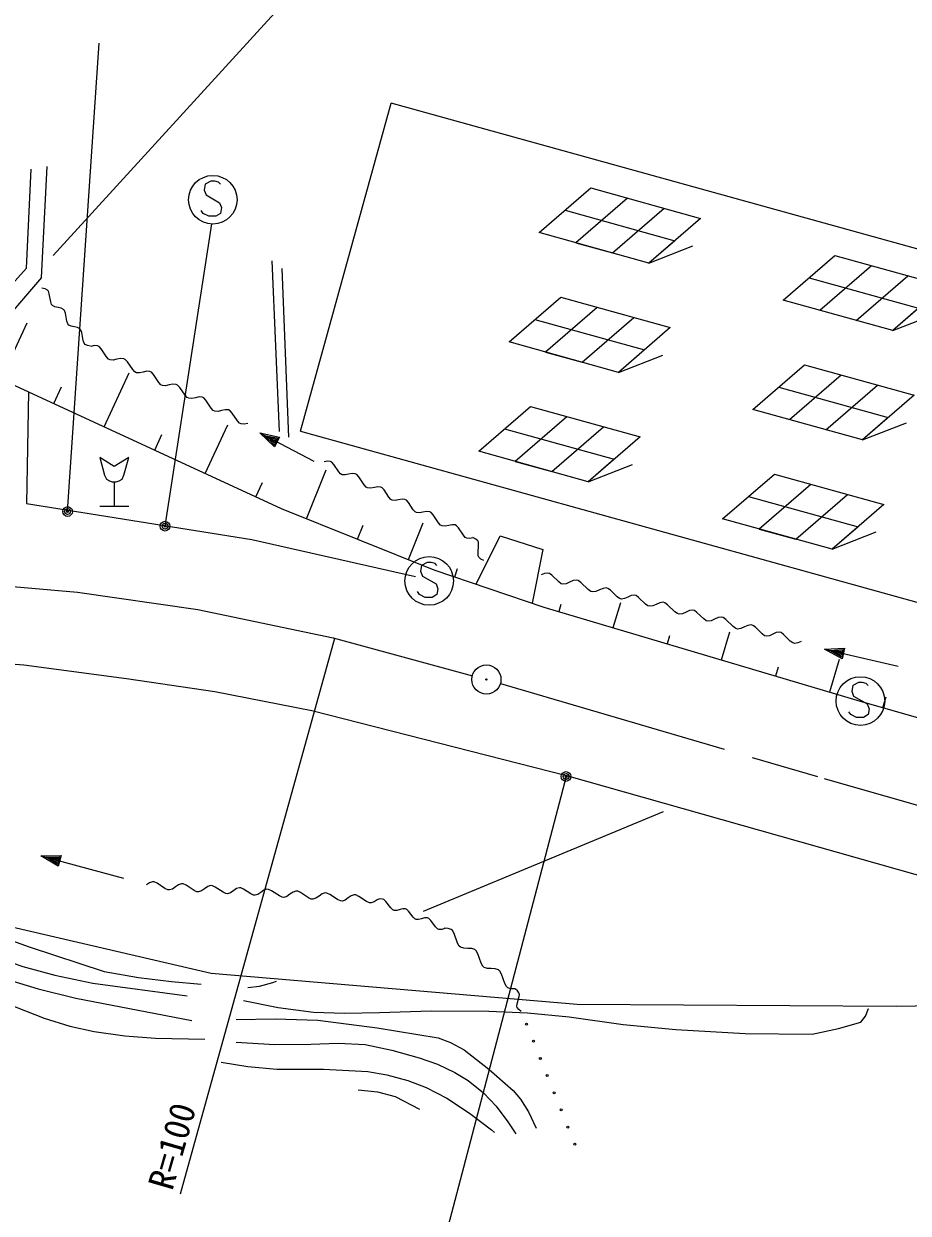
# Model space of a CAD drawing. Units: millimetres, scale not verified. Extents: x 40000 to 680000, y 20000 to 380000.
# Drawn here: x 340820 to 386334, y 271996 to 333158 of the extents above; entities that cross this region are included whole.
import ezdxf
from ezdxf.enums import TextEntityAlignment as Align

# ---------------------------------------------------------------- set-up
doc = ezdxf.new("R2010")
doc.units = ezdxf.units.MM
doc.header["$LTSCALE"] = 1000
doc.linetypes.add('CHAIN', pattern=[18.5, 12, -1.5, 3.5, -1.5])
for name, color, linetype, lineweight in [('M-BGD', 7, 'Continuous', 25), ('M-BGD-EXST', 7, 'Continuous', 25), ('M-BMK', 2, 'CHAIN', 13), ('M-BMK-SRVR', 3, 'Continuous', 25), ('M-STR-HTXT', 7, 'Continuous', 13), ('M-STR-STRC', 7, 'Continuous', 25)]:
    doc.layers.add(name, color=color, linetype=linetype, lineweight=lineweight)
doc.styles.add('ＭＳ ゴシック', font='')
doc.styles.get('ＭＳ ゴシック').set_extended_font_data('MS Gothic')

msp = doc.modelspace()

# ---------------------------------------------------------------- linework, layer by layer
at = {"layer": 'M-BGD'}
for p, q in [((355055, 312209), (359727, 329074)), ((422474, 311690), (359727, 329074)), ((340952, 320592), (341200, 325687)), ((341736, 320107), (342024, 325819)), ((371889, 324195), (369228, 321897)), ((371108, 321377), (373768, 323675)), ((369228, 321897), (371108, 321377)), ((329976, 308337), (340952, 320592)), ((353587, 320973), (353957, 312194)), ((354099, 320575), (354440, 311910)), ((384438, 320719), (381778, 318420)), ((341736, 320107), (330835, 307487)), ((383657, 317900), (386317, 320198)), ((341912, 319528), (341748, 319560)), ((342035, 319462), (341912, 319528)), ((342085, 319402), (342035, 319462)), ((342129, 319269), (342085, 319402)), ((342204, 318856), (342129, 319269)), ((342248, 318723), (342204, 318856)), ((342299, 318664), (342248, 318723)), ((342422, 318598), (342299, 318664)), ((342585, 318565), (342422, 318598)), ((342749, 318533), (342585, 318565)), ((342872, 318467), (342749, 318533)), ((342922, 318407), (342872, 318467)), ((342966, 318274), (342922, 318407)), ((343041, 317862), (342966, 318274)), ((370331, 318574), (367671, 316276)), ((369550, 315755), (372210, 318053)), ((339654, 314887), (340991, 317784)), ((343085, 317729), (343041, 317862)), ((343135, 317669), (343085, 317729)), ((343259, 317603), (343135, 317669)), ((343422, 317570), (343259, 317603)), ((343585, 317538), (343422, 317570)), ((343709, 317472), (343585, 317538)), ((343759, 317412), (343709, 317472)), ((343803, 317279), (343759, 317412)), ((343878, 316867), (343803, 317279)), ((343922, 316734), (343878, 316867)), ((343972, 316674), (343922, 316734)), ((344096, 316608), (343972, 316674)), ((344259, 316576), (344096, 316608)), ((344455, 316608), (344267, 316566)), ((344616, 316596), (344455, 316608)), ((344696, 316556), (344616, 316596)), ((344805, 316437), (344696, 316556)), ((345077, 316036), (344805, 316437)), ((367671, 316276), (369550, 315755)), ((345185, 315917), (345077, 316036)), ((345266, 315877), (345185, 315917)), ((345427, 315865), (345266, 315877)), ((345614, 315907), (345427, 315865)), ((345802, 315949), (345614, 315907)), ((345963, 315937), (345802, 315949)), ((346044, 315897), (345963, 315937)), ((346152, 315777), (346044, 315897)), ((346424, 315377), (346152, 315777)), ((338243, 315538), (341064, 314236)), ((344963, 312434), (346245, 315208)), ((346532, 315257), (346424, 315377)), ((346613, 315218), (346532, 315257)), ((346774, 315206), (346613, 315218)), ((346962, 315247), (346774, 315206)), ((347149, 315289), (346962, 315247)), ((347310, 315277), (347149, 315289)), ((347391, 315238), (347310, 315277)), ((347499, 315118), (347391, 315238)), ((347771, 314718), (347499, 315118)), ((382880, 315097), (380220, 312799)), ((342364, 313635), (342757, 314485)), ((347879, 314598), (347771, 314718)), ((347960, 314558), (347879, 314598)), ((348121, 314546), (347960, 314558)), ((348309, 314588), (348121, 314546)), ((348496, 314630), (348309, 314588)), ((348657, 314618), (348496, 314630)), ((348738, 314578), (348657, 314618)), ((348847, 314458), (348738, 314578)), ((349118, 314058), (348847, 314458)), ((382099, 312278), (384760, 314576)), ((341064, 314236), (340956, 308484)), ((341064, 314236), (354059, 308229)), ((349227, 313938), (349118, 314058)), ((349307, 313899), (349227, 313938)), ((349469, 313887), (349307, 313899)), ((349656, 313928), (349469, 313887)), ((349844, 313970), (349656, 313928)), ((350005, 313958), (349844, 313970)), ((350086, 313919), (350005, 313958)), ((350194, 313799), (350086, 313919)), ((350466, 313399), (350194, 313799)), ((350574, 313279), (350466, 313399)), ((350655, 313239), (350574, 313279)), ((350816, 313227), (350655, 313239)), ((351003, 313269), (350816, 313227)), ((351191, 313311), (351003, 313269)), ((351352, 313299), (351191, 313311)), ((351433, 313259), (351352, 313299)), ((351541, 313139), (351433, 313259)), ((350160, 310031), (351321, 312543)), ((351813, 312739), (351541, 313139)), ((351921, 312619), (351813, 312739)), ((352002, 312580), (351921, 312619)), ((352163, 312568), (352002, 312580)), ((352351, 312610), (352163, 312568)), ((368774, 312952), (366113, 310654)), ((347561, 311232), (347932, 312033)), ((352966, 312121), (353982, 311905)), ((353723, 311409), (352966, 312121)), ((352966, 312121), (355740, 310669)), ((353214, 311991), (353910, 311853)), ((353724, 311498), (353214, 311991)), ((355055, 312209), (418469, 294640)), ((367993, 310133), (370653, 312432)), ((353356, 311917), (353837, 311800)), ((353726, 311588), (353356, 311917)), ((353569, 311805), (353765, 311748)), ((353727, 311677), (353569, 311805)), ((353982, 311905), (353723, 311409)), ((353910, 311853), (353724, 311498)), ((353837, 311800), (353726, 311588)), ((353765, 311748), (353727, 311677)), ((344726, 310849), (344976, 309949)), ((345476, 310399), (344726, 310849)), ((346226, 310849), (345476, 310399)), ((345976, 309949), (346226, 310849)), ((355370, 307705), (356380, 310230)), ((356455, 310667), (356279, 310630)), ((356605, 310653), (356455, 310667)), ((356680, 310615), (356605, 310653)), ((356779, 310501), (356680, 310615)), ((357027, 310124), (356779, 310501)), ((357126, 310010), (357027, 310124)), ((366113, 310654), (367993, 310133)), ((344976, 309949), (345076, 309749)), ((345076, 309749), (345226, 309649)), ((345226, 309649), (345376, 309599)), ((345376, 309599), (345576, 309599)), ((345476, 309599), (345476, 308349)), ((345576, 309599), (345726, 309649)), ((345726, 309649), (345876, 309749)), ((345876, 309749), (345976, 309949)), ((352759, 308830), (353100, 309567)), ((357201, 309972), (357126, 310010)), ((357351, 309959), (357201, 309972)), ((357527, 309995), (357351, 309959)), ((357715, 310034), (357527, 309995)), ((357876, 310019), (357715, 310034)), ((357956, 309978), (357876, 310019)), ((358063, 309857), (357956, 309978)), ((358328, 309452), (358063, 309857)), ((358434, 309331), (358328, 309452)), ((358515, 309290), (358434, 309331)), ((358675, 309275), (358515, 309290)), ((358864, 309314), (358675, 309275)), ((359039, 309350), (358864, 309314)), ((359189, 309337), (359039, 309350)), ((359264, 309299), (359189, 309337)), ((359363, 309185), (359264, 309299)), ((359611, 308808), (359363, 309185)), ((381323, 309476), (378663, 307177)), ((380542, 306657), (383202, 308955)), ((340956, 308484), (352562, 306639)), ((344726, 308349), (346226, 308349)), ((359710, 308694), (359611, 308808)), ((359785, 308656), (359710, 308694)), ((359935, 308643), (359785, 308656)), ((360111, 308679), (359935, 308643)), ((360287, 308715), (360111, 308679)), ((360437, 308701), (360287, 308715)), ((360512, 308663), (360437, 308701)), ((360611, 308550), (360512, 308663)), ((360859, 308172), (360611, 308550)), ((354059, 308229), (361926, 305082)), ((360958, 308059), (360859, 308172)), ((361033, 308021), (360958, 308059)), ((361183, 308007), (361033, 308021)), ((361359, 308043), (361183, 308007)), ((361547, 308082), (361359, 308043)), ((361708, 308068), (361547, 308082)), ((361788, 308027), (361708, 308068)), ((361894, 307905), (361788, 308027)), ((362160, 307501), (361894, 307905)), ((357992, 306656), (358283, 307381)), ((360615, 305606), (361374, 307504)), ((362266, 307379), (362160, 307501)), ((362346, 307338), (362266, 307379)), ((362507, 307324), (362346, 307338)), ((362695, 307363), (362507, 307324)), ((362871, 307399), (362695, 307363)), ((363021, 307385), (362871, 307399)), ((363096, 307347), (363021, 307385)), ((363195, 307234), (363096, 307347)), ((363443, 306856), (363195, 307234)), ((378663, 307177), (380542, 306657)), ((352562, 306639), (360973, 304740)), ((363542, 306743), (363443, 306856)), ((363617, 306705), (363542, 306743)), ((363767, 306691), (363617, 306705)), ((363943, 306727), (363767, 306691)), ((364080, 306661), (363930, 306734)), ((364183, 306567), (364080, 306661)), ((364103, 304341), (365329, 306833)), ((364217, 306496), (364183, 306567)), ((364227, 306357), (364217, 306496)), ((365329, 306833), (367526, 306117)), ((364197, 305939), (364227, 306357)), ((364206, 305799), (364197, 305939)), ((367526, 306117), (366976, 303364)), ((364240, 305729), (364206, 305799)), ((364343, 305634), (364240, 305729)), ((364493, 305562), (364343, 305634)), ((361926, 305082), (367578, 303159)), ((362999, 304717), (363143, 305142)), ((367624, 304893), (367449, 304814)), ((367784, 304914), (367624, 304893)), ((367871, 304892), (367784, 304914)), ((368002, 304797), (367871, 304892)), ((368349, 304460), (368002, 304797)), ((368480, 304365), (368349, 304460)), ((368567, 304343), (368480, 304365)), ((368727, 304364), (368567, 304343)), ((368902, 304443), (368727, 304364)), ((369089, 304528), (368902, 304443)), ((369260, 304550), (369089, 304528)), ((369353, 304526), (369260, 304550)), ((369492, 304425), (369353, 304526)), ((369863, 304066), (369492, 304425)), ((370002, 303964), (369863, 304066)), ((370452, 304047), (370266, 303963)), ((370628, 304126), (370452, 304047)), ((370788, 304147), (370628, 304126)), ((370875, 304125), (370788, 304147)), ((371005, 304030), (370875, 304125)), ((371353, 303694), (371005, 304030)), ((370095, 303940), (370002, 303964)), ((370266, 303963), (370095, 303940)), ((371156, 302119), (371540, 303408)), ((371483, 303598), (371353, 303694)), ((371571, 303576), (371483, 303598)), ((371731, 303597), (371571, 303576)), ((371906, 303676), (371731, 303597)), ((372081, 303755), (371906, 303676)), ((372241, 303776), (372081, 303755)), ((372328, 303754), (372241, 303776)), ((372459, 303659), (372328, 303754)), ((372806, 303322), (372459, 303659)), ((373546, 303390), (373359, 303305)), ((373717, 303412), (373546, 303390)), ((373810, 303388), (373717, 303412)), ((373949, 303287), (373810, 303388)), ((367578, 303159), (383693, 298384)), ((368370, 302949), (368478, 303314)), ((372937, 303227), (372806, 303322)), ((373024, 303205), (372937, 303227)), ((373184, 303226), (373024, 303205)), ((373359, 303305), (373184, 303226)), ((374320, 302928), (373949, 303287)), ((374459, 302826), (374320, 302928)), ((374552, 302802), (374459, 302826)), ((374723, 302825), (374552, 302802)), ((374910, 302909), (374723, 302825)), ((375085, 302989), (374910, 302909)), ((375245, 303010), (375085, 302989)), ((375332, 302987), (375245, 303010)), ((375462, 302892), (375332, 302987)), ((375810, 302556), (375462, 302892)), ((375940, 302460), (375810, 302556)), ((376028, 302438), (375940, 302460)), ((376188, 302459), (376028, 302438)), ((376363, 302538), (376188, 302459)), ((376550, 302623), (376363, 302538)), ((376720, 302645), (376550, 302623)), ((376813, 302621), (376720, 302645)), ((376953, 302520), (376813, 302621)), ((377323, 302161), (376953, 302520)), ((377463, 302059), (377323, 302161)), ((377913, 302142), (377726, 302058)), ((378088, 302222), (377913, 302142)), ((378248, 302243), (378088, 302222)), ((378336, 302220), (378248, 302243)), ((378466, 302125), (378336, 302220)), ((373942, 301289), (374063, 301697)), ((376728, 300459), (377154, 301890)), ((377556, 302036), (377463, 302059)), ((377726, 302058), (377556, 302036)), ((378814, 301789), (378466, 302125)), ((378944, 301693), (378814, 301789)), ((379031, 301671), (378944, 301693)), ((379192, 301692), (379031, 301671)), ((379367, 301771), (379192, 301692)), ((379542, 301851), (379367, 301771)), ((379702, 301872), (379542, 301851)), ((379789, 301849), (379702, 301872)), ((379919, 301754), (379789, 301849)), ((380267, 301418), (379919, 301754)), ((380398, 301322), (380267, 301418)), ((380485, 301300), (380398, 301322)), ((380645, 301321), (380485, 301300)), ((380820, 301400), (380645, 301321)), ((382020, 300993), (383057, 301045)), ((382933, 300499), (382020, 300993)), ((382020, 300993), (385821, 300133)), ((382293, 300931), (383000, 300976)), ((382912, 300586), (382293, 300931)), ((383000, 300976), (382912, 300586)), ((383057, 301045), (382933, 300499)), ((334949, 300662), (340831, 300191)), ((382300, 298799), (382805, 300493)), ((382449, 300896), (382944, 300907)), ((382891, 300673), (382449, 300896)), ((382683, 300843), (382887, 300838)), ((382869, 300760), (382683, 300843)), ((382887, 300838), (382869, 300760)), ((382944, 300907), (382891, 300673)), ((340831, 300191), (346101, 299485)), ((379514, 299629), (379650, 300084)), ((346101, 299485), (350655, 298827)), ((350655, 298827), (355643, 297838)), ((385035, 297997), (385197, 298555)), ((383693, 298384), (397112, 294508)), ((355643, 297838), (368747, 294498)), ((368747, 294498), (399312, 285840)), ((361394, 287527), (373741, 292655)), ((341704, 290376), (342742, 290383)), ((342595, 289843), (341704, 290376)), ((341704, 290376), (345953, 289220)), ((341974, 290302), (342683, 290317)), ((342578, 289931), (341974, 290302)), ((342128, 290260), (342623, 290250)), ((342560, 290018), (342128, 290260)), ((342360, 290197), (342563, 290183)), ((342542, 290106), (342360, 290197)), ((342563, 290183), (342542, 290106)), ((342623, 290250), (342560, 290018)), ((342683, 290317), (342578, 289931)), ((342742, 290383), (342595, 289843)), ((347290, 288984), (347133, 288874)), ((347444, 289034), (347290, 288984)), ((347533, 289028), (347444, 289034)), ((347679, 288959), (347533, 289028)), ((348083, 288692), (347679, 288959)), ((348229, 288623), (348083, 288692)), ((348629, 288777), (348472, 288667)), ((348787, 288888), (348629, 288777)), ((348940, 288938), (348787, 288888)), ((349030, 288932), (348940, 288938)), ((349176, 288862), (349030, 288932)), ((349580, 288596), (349176, 288862)), ((350284, 288791), (350126, 288681)), ((350437, 288841), (350284, 288791)), ((350527, 288836), (350437, 288841)), ((350673, 288766), (350527, 288836)), ((351077, 288500), (350673, 288766)), ((351770, 288687), (351623, 288585)), ((351913, 288734), (351770, 288687)), ((351997, 288729), (351913, 288734)), ((352133, 288664), (351997, 288729)), ((348319, 288617), (348229, 288623)), ((348472, 288667), (348319, 288617)), ((349726, 288526), (349580, 288596)), ((349815, 288521), (349726, 288526)), ((349969, 288571), (349815, 288521)), ((350126, 288681), (349969, 288571)), ((351222, 288430), (351077, 288500)), ((351312, 288424), (351222, 288430)), ((351466, 288474), (351312, 288424)), ((351623, 288585), (351466, 288474)), ((352510, 288415), (352133, 288664)), ((352646, 288350), (352510, 288415)), ((352730, 288345), (352646, 288350)), ((352873, 288392), (352730, 288345)), ((353020, 288495), (352873, 288392)), ((353178, 288605), (353020, 288495)), ((353331, 288655), (353178, 288605)), ((353421, 288649), (353331, 288655)), ((353567, 288580), (353421, 288649)), ((353971, 288313), (353567, 288580)), ((354116, 288244), (353971, 288313)), ((354206, 288238), (354116, 288244)), ((354360, 288288), (354206, 288238)), ((354517, 288398), (354360, 288288)), ((354675, 288508), (354517, 288398)), ((354828, 288558), (354675, 288508)), ((354918, 288553), (354828, 288558)), ((355064, 288483), (354918, 288553)), ((355468, 288217), (355064, 288483)), ((355613, 288147), (355468, 288217)), ((355703, 288141), (355613, 288147)), ((355857, 288192), (355703, 288141)), ((356014, 288302), (355857, 288192)), ((356172, 288412), (356014, 288302)), ((356325, 288462), (356172, 288412)), ((356415, 288456), (356325, 288462)), ((356561, 288387), (356415, 288456)), ((356964, 288120), (356561, 288387)), ((357110, 288051), (356964, 288120)), ((357354, 288095), (357200, 288045)), ((357511, 288205), (357354, 288095)), ((357668, 288315), (357511, 288205)), ((357822, 288366), (357668, 288315)), ((357912, 288360), (357822, 288366)), ((358058, 288290), (357912, 288360)), ((358461, 288024), (358058, 288290)), ((359008, 288109), (358851, 287999)), ((359144, 288156), (358984, 288110)), ((359284, 288153), (359144, 288156)), ((359356, 288123), (359284, 288153)), ((359455, 288024), (359356, 288123)), ((357200, 288045), (357110, 288051)), ((358607, 287954), (358461, 288024)), ((358697, 287948), (358607, 287954)), ((358851, 287999), (358697, 287948)), ((359710, 287691), (359455, 288024)), ((359810, 287593), (359710, 287691)), ((359882, 287563), (359810, 287593)), ((360021, 287560), (359882, 287563)), ((360182, 287605), (360021, 287560)), ((360330, 287647), (360182, 287605)), ((360459, 287645), (360330, 287647)), ((360525, 287617), (360459, 287645)), ((360617, 287526), (360525, 287617)), ((360852, 287218), (360617, 287526)), ((338656, 287079), (350455, 284341)), ((360944, 287128), (360852, 287218)), ((361010, 287100), (360944, 287128)), ((361140, 287097), (361010, 287100)), ((361287, 287139), (361140, 287097)), ((361448, 287184), (361287, 287139)), ((361588, 287182), (361448, 287184)), ((361659, 287151), (361588, 287182)), ((361759, 287053), (361659, 287151)), ((362014, 286720), (361759, 287053)), ((362113, 286621), (362014, 286720)), ((362185, 286591), (362113, 286621)), ((362325, 286589), (362185, 286591)), ((362485, 286634), (362325, 286589)), ((362653, 286643), (362448, 286650)), ((362816, 286588), (362653, 286643)), ((362889, 286525), (362816, 286588)), ((362969, 286373), (362889, 286525)), ((363143, 285887), (362969, 286373)), ((363223, 285735), (363143, 285887)), ((363296, 285672), (363223, 285735)), ((363459, 285617), (363296, 285672)), ((363664, 285610), (363459, 285617)), ((363869, 285604), (363664, 285610)), ((364032, 285548), (363869, 285604)), ((364105, 285486), (364032, 285548)), ((364185, 285333), (364105, 285486)), ((364359, 284848), (364185, 285333)), ((364439, 284695), (364359, 284848)), ((364512, 284633), (364439, 284695)), ((364676, 284577), (364512, 284633)), ((364880, 284571), (364676, 284577)), ((365085, 284564), (364880, 284571)), ((365248, 284509), (365085, 284564)), ((365321, 284447), (365248, 284509)), ((365402, 284294), (365321, 284447)), ((350455, 284341), (369294, 282748)), ((365576, 283808), (365402, 284294)), ((365656, 283656), (365576, 283808)), ((365729, 283593), (365656, 283656)), ((365892, 283538), (365729, 283593)), ((366097, 283531), (365892, 283538)), ((366224, 283439), (366099, 283529)), ((366302, 283336), (366224, 283439)), ((366322, 283267), (366302, 283336)), ((366307, 283139), (366322, 283267)), ((366198, 282635), (366212, 282764)), ((366218, 282566), (366198, 282635)), ((366212, 282764), (366307, 283139)), ((369294, 282748), (385711, 282648)), ((385711, 282648), (415982, 282973)), ((366296, 282463), (366218, 282566)), ((366421, 282373), (366296, 282463))]:
    msp.add_line(p, q, dxfattribs=at)
for points in [[(368679, 323567), (374317, 322005), (372987, 320856), (367349, 322418), (370009, 324716), (375647, 323154), (372987, 320856), (375256, 321745)], [(381228, 320090), (386866, 318528), (385536, 317379), (379898, 318941), (382559, 321239), (388196, 319677), (385536, 317379), (387806, 318268)], [(367122, 317945), (372759, 316384), (371429, 315234), (365792, 316796), (368452, 319095), (374089, 317533), (371429, 315234), (373699, 316123)], [(379671, 314469), (385309, 312907), (383979, 311758), (378341, 313320), (381001, 315618), (386639, 314056), (383979, 311758), (386248, 312646)], [(365564, 312324), (371202, 310762), (369872, 309613), (364234, 311175), (366894, 313473), (372532, 311911), (369872, 309613), (372142, 310502)], [(378114, 308847), (383751, 307285), (382421, 306136), (376783, 307698), (379444, 309996), (385081, 308434), (382421, 306136), (384691, 307025)], [(328665, 294470), (329450, 293306), (330368, 292149), (331354, 291163), (332565, 290107), (333865, 289010), (335312, 287947), (336152, 287511), (337266, 287070), (341101, 285700), (344953, 284430), (346725, 284113), (348426, 283910), (349941, 283766)], [(327714, 293024), (328471, 292359), (329213, 291560), (330078, 290212), (331056, 288970), (331807, 288312), (332799, 287609), (334583, 286511), (336682, 285352), (337957, 284765), (339638, 284125), (341556, 283536), (343502, 283047), (349476, 281902)], [(328052, 293538), (329246, 292469), (330512, 291190), (331428, 290084), (332432, 289035), (333731, 288096), (334944, 287338), (336332, 286535), (337938, 285728), (339257, 285190), (340776, 284686), (342414, 284244), (344371, 283829), (349225, 283169)], [(327070, 292044), (329228, 290266), (331318, 288398), (332772, 286946), (334400, 285476), (335272, 284888), (336323, 284317), (339057, 283131), (341862, 282034), (343194, 281619), (344434, 281335), (346020, 281110), (347595, 280996), (350141, 280938)], [(352357, 283596), (352954, 283663), (353641, 283861), (353823, 283929)], [(352135, 282930), (353905, 282579), (355733, 282335), (357328, 282276), (359131, 282318), (361779, 282403), (364745, 282387), (366745, 282304), (368894, 282102), (371667, 281704), (374375, 281438), (377944, 281242), (381383, 281203), (382744, 281486), (383903, 281824), (384128, 282135), (384282, 282528), (384283, 282529)], [(351752, 281951), (353760, 281990), (355955, 281924), (359000, 281527), (362146, 281009), (362786, 280778), (363475, 280395), (364755, 279405), (365996, 278302), (366389, 277856), (366796, 277210), (367186, 276375)], [(351745, 280786), (353741, 280673), (355586, 280681), (356990, 280733), (358395, 280663), (359765, 280387), (361166, 279993), (362109, 279662), (363008, 279237), (363695, 278813), (364483, 278186), (365137, 277495), (365734, 276693), (366145, 276077)], [(350973, 279764), (352357, 279540), (353837, 279406), (356238, 279403), (358525, 279281), (359511, 279113), (360586, 278819), (361520, 278455), (362585, 277905), (363759, 277139), (364883, 276283), (365049, 276152)], [(358023, 278344), (359027, 278237), (359929, 278004), (361187, 277348)]]:
    msp.add_lwpolyline(points, dxfattribs=at)
for centre, radius in [((343073, 308078), 250), ((343073, 308078), 150), ((343073, 308078), 50), ((348089, 307325), 250), ((348089, 307325), 150), ((348089, 307325), 50), ((368727, 294453), 250), ((368727, 294453), 150), ((368727, 294453), 50), ((366691, 281724), 50), ((367046, 280841), 50), ((367402, 279958), 50), ((367758, 279075), 50), ((368113, 278191), 50), ((368469, 277308), 50), ((368824, 276425), 50), ((369180, 275542), 50)]:
    msp.add_circle(centre, radius, dxfattribs=at)
at = {"layer": 'M-BGD-EXST'}
for p, q in [((350148, 324909), (350098, 324609)), ((350448, 325059), (350148, 324909)), ((350648, 325059), (350448, 325059)), ((350848, 325009), (350648, 325059)), ((350948, 324909), (350848, 325009)), ((350098, 324609), (350198, 324359)), ((350198, 324359), (350898, 323959)), ((350048, 323409), (349948, 323559)), ((350898, 323959), (350998, 323709)), ((350998, 323709), (350948, 323409)), ((350348, 323259), (350048, 323409)), ((350698, 323259), (350348, 323259)), ((350948, 323409), (350698, 323259)), ((348089, 307325), (350493, 322871)), ((361283, 305310), (361233, 305010)), ((361583, 305460), (361283, 305310)), ((361783, 305460), (361583, 305460)), ((361983, 305410), (361783, 305460)), ((362083, 305310), (361983, 305410)), ((361233, 305010), (361333, 304760)), ((361333, 304760), (362033, 304360)), ((362033, 304360), (362133, 304110)), ((362133, 304110), (362083, 303810)), ((361183, 303810), (361083, 303960)), ((361483, 303660), (361183, 303810)), ((361833, 303660), (361483, 303660)), ((362083, 303810), (361833, 303660)), ((383475, 299133), (383425, 298833)), ((383775, 299283), (383475, 299133)), ((383975, 299283), (383775, 299283)), ((384175, 299233), (383975, 299283)), ((384275, 299133), (384175, 299233)), ((383425, 298833), (383525, 298583)), ((383525, 298583), (384225, 298183)), ((384225, 298183), (384325, 297933)), ((384325, 297933), (384275, 297633)), ((383375, 297633), (383275, 297783)), ((383675, 297483), (383375, 297633)), ((384025, 297483), (383675, 297483)), ((384275, 297633), (384025, 297483))]:
    msp.add_line(p, q, dxfattribs=at)
for centre, radius in [((350548, 324109), 1250), ((348089, 307325), 250), ((348089, 307325), 150), ((348089, 307325), 50), ((361683, 304510), 1250), ((383875, 298333), 1250)]:
    msp.add_circle(centre, radius, dxfattribs=at)
at = {"layer": 'M-BMK'}
for p, q in [((337002, 304510), (343587, 303933)), ((343587, 303933), (349771, 303042)), ((349771, 303042), (356740, 301575)), ((356740, 301575), (363903, 299636)), ((365347, 299229), (382015, 294344)), ((382015, 294344), (389928, 292090))]:
    msp.add_line(p, q, dxfattribs=at)
at = {"layer": 'M-BMK-SRVR'}
for radius in [750, 30]:
    msp.add_circle((364627, 299440), radius, dxfattribs=at)
at = {"layer": 'M-STR-HTXT'}
for p, q in [((342329, 321247), (357514, 337851)), ((356814, 301555), (348864, 272967))]:
    msp.add_line(p, q, dxfattribs=at)
at = {"layer": 'M-STR-STRC'}
for p, q in [((343073, 308078), (344700, 332164)), ((368727, 294453), (362437, 270483))]:
    msp.add_line(p, q, dxfattribs=at)
for centre, radius in [((343073, 308078), 250), ((343073, 308078), 150), ((343073, 308078), 50), ((368727, 294453), 250), ((368727, 294453), 150), ((368727, 294453), 50)]:
    msp.add_circle(centre, radius, dxfattribs=at)

# ---------------------------------------------------------------- texts
at = {"layer": 'M-STR-HTXT', "style": 'ＭＳ ゴシック'}
msp.add_text('R=100', height=1320, rotation=73.9, dxfattribs=at).set_placement((348841, 272997), align=Align.BOTTOM_LEFT)

doc.saveas('drawing.dxf')
